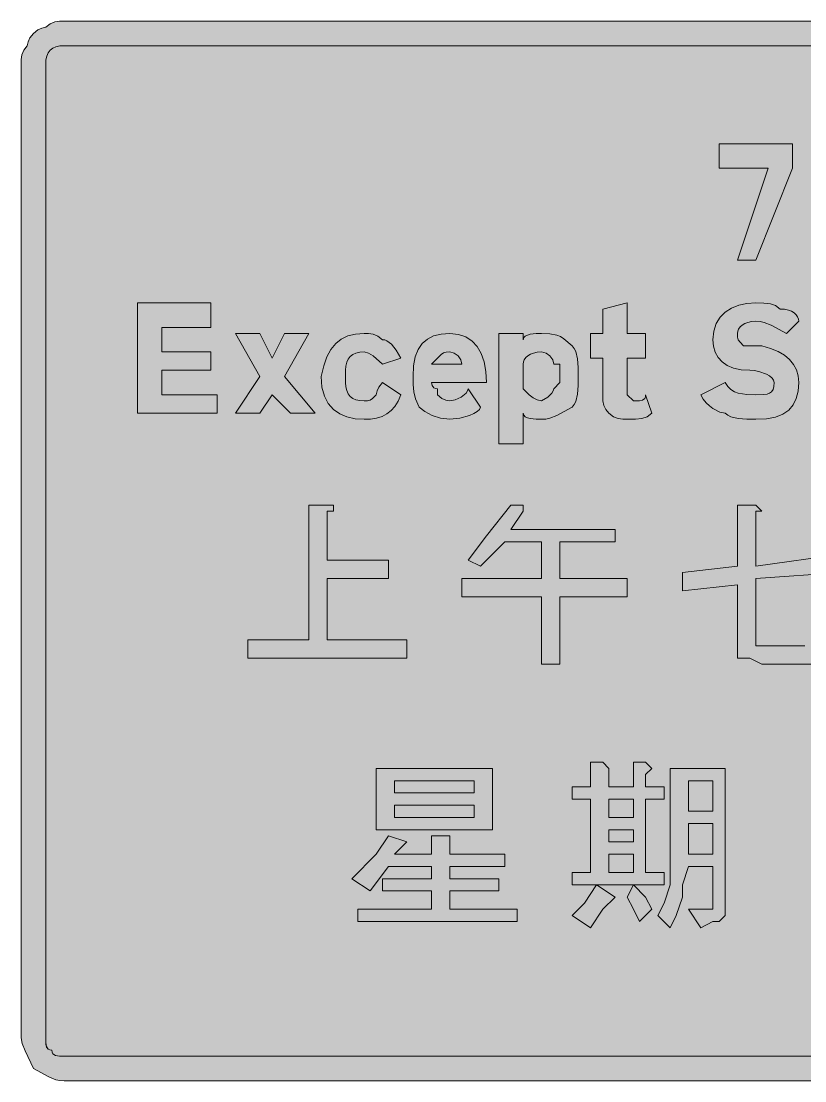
# Model space of a CAD drawing. Header units: metres. Extents: x 12 to 555, y 31 to 239.
# Drawn here: x 11.6 to 165.2, y 31.4 to 239 of the extents above; entities that cross this region are included whole.
import ezdxf

# ---------------------------------------------------------------- set-up
doc = ezdxf.new("R2010")
doc.units = ezdxf.units.M
doc.layers.add('FILL_BLACK_000000', color=7, linetype='Continuous', true_color=0x000000)
doc.layers.add('FILL_WHITE_FFFFFF', color=7, linetype='Continuous', true_color=0xffffff)

msp = doc.modelspace()

# ---------------------------------------------------------------- hatches: boundary and pattern name
at = {"layer": 'FILL_BLACK_000000', "true_color": 0x000000}
h = msp.add_hatch(color=7, dxfattribs=at)
h.dxf.hatch_style = 1
h.paths.add_polyline_path([(548.59, 238.83), (550.26, 238.29), (551.7, 237.52), (552.81, 236.64), (554.46, 233.64), (555, 232.25), (555.16, 231.49), (555.21, 230.64), (555.21, 39.84), (555, 38.73), (554.46, 37.29), (552.81, 33.84), (551.7, 32.96), (550.26, 32.19), (548.59, 31.65), (546.81, 31.44), (20.01, 31.44), (19.16, 31.49), (18.4, 31.65), (17.01, 32.19), (14.01, 33.84), (12.36, 37.29), (11.82, 38.73), (11.61, 39.84), (11.61, 230.64), (11.63, 231.54), (11.76, 232.44), (12.12, 233.34), (12.81, 234.24), (12.96, 234.99), (13.32, 235.76), (14.01, 236.64), (14.89, 237.33), (15.66, 237.69), (16.41, 237.84), (17.31, 238.53), (18.21, 238.89), (19.11, 239.02), (20.01, 239.04), (546.81, 239.04), (548.59, 238.83)])
h.paths.add_polyline_path([(18.43, 234.01), (17.82, 233.73), (17.31, 233.34), (16.92, 232.83), (16.63, 232.21), (16.47, 231.48), (16.41, 230.64), (16.41, 39.84), (16.41, 38.64), (16.56, 38.04), (16.92, 37.63), (17.21, 37.49), (17.61, 37.44), (17.66, 37.04), (17.82, 36.75), (18.36, 36.39), (19.13, 36.26), (20.01, 36.24), (546.81, 36.24), (548.01, 36.24), (548.72, 36.26), (549.21, 36.39), (549.7, 36.75), (550.41, 37.44), (551.01, 38.19), (551.42, 38.96), (551.61, 39.84), (551.61, 230.64), (551.46, 231.24), (551.1, 231.65), (550.81, 231.79), (550.41, 231.84), (550.41, 233.04), (549.51, 233.73), (548.61, 234.09), (547.71, 234.22), (546.81, 234.24), (20.01, 234.24), (19.17, 234.18), (18.43, 234.01)], flags=16)
h = msp.add_hatch(color=7, dxfattribs=at)
h.dxf.hatch_style = 1
h.paths.add_polyline_path([(158.01, 210.24), (148.41, 210.24), (148.41, 215.04), (162.81, 215.04), (162.81, 210.24), (155.61, 192.24), (152.01, 192.24), (158.01, 210.24)])
h = msp.add_hatch(color=7, dxfattribs=at)
h.dxf.hatch_style = 1
h.paths.add_polyline_path([(39.21, 165.84), (50.01, 165.84), (50.01, 162.24), (34.41, 162.24), (34.41, 183.84), (48.81, 183.84), (48.81, 179.04), (39.21, 179.04), (39.21, 174.24), (48.81, 174.24), (48.81, 170.64), (39.21, 170.64), (39.21, 165.84)])
h = msp.add_hatch(color=7, dxfattribs=at)
h.dxf.hatch_style = 1
h.paths.add_polyline_path([(134.01, 177.84), (134.01, 173.04), (130.41, 173.04), (130.41, 167.04), (130.41, 165.84), (131.61, 164.64), (132.81, 164.64), (133.41, 164.79), (133.82, 165.15), (133.96, 165.44), (134.01, 165.84), (135.21, 162.24), (134.29, 161.55), (133.26, 161.19), (132, 161.06), (130.41, 161.04), (129.51, 161.06), (128.61, 161.19), (127.71, 161.55), (126.81, 162.24), (126.21, 162.99), (125.8, 163.76), (125.61, 164.64), (125.61, 173.04), (123.21, 173.04), (123.21, 177.84), (125.61, 177.84), (125.61, 182.64), (130.41, 183.84), (130.41, 177.84), (134.01, 177.84)])
h = msp.add_hatch(color=7, dxfattribs=at)
h.dxf.hatch_style = 1
h.paths.add_polyline_path([(152.03, 177.13), (152.16, 176.64), (152.52, 176.15), (153.21, 175.44), (156.81, 175.44), (158.5, 174.93), (159.96, 174.31), (161.2, 173.58), (162.21, 172.74), (163, 171.78), (163.56, 170.71), (163.9, 169.53), (164.01, 168.24), (163.9, 166.55), (163.54, 165.09), (162.93, 163.85), (162.06, 162.84), (160.9, 162.05), (159.45, 161.49), (157.69, 161.15), (155.61, 161.04), (153.83, 161.06), (152.16, 161.19), (150.72, 161.55), (150.11, 161.84), (149.61, 162.24), (148.52, 162.46), (147.21, 163.14), (146.54, 163.65), (145.9, 164.26), (145.31, 165), (144.81, 165.84), (149.61, 168.24), (150.11, 167.45), (150.72, 166.85), (151.4, 166.43), (152.16, 166.14), (153.83, 165.88), (155.61, 165.84), (157.18, 165.88), (157.8, 165.97), (158.31, 166.14), (158.7, 166.43), (158.98, 166.85), (159.15, 167.45), (159.21, 168.24), (159.1, 168.69), (158.8, 169.12), (158.32, 169.53), (157.71, 169.89), (156.17, 170.43), (155.31, 170.59), (154.41, 170.64), (152.72, 170.75), (151.26, 171.07), (150.02, 171.59), (149.01, 172.29), (148.22, 173.16), (147.66, 174.18), (147.32, 175.35), (147.21, 176.64), (147.37, 178.33), (147.85, 179.79), (148.6, 181.03), (149.61, 182.04), (150.84, 182.83), (152.27, 183.39), (153.87, 183.73), (155.61, 183.84), (157.2, 183.82), (158.46, 183.69), (159.49, 183.33), (160.41, 182.64), (161.25, 182.59), (161.98, 182.43), (162.6, 182.2), (163.11, 181.89), (163.5, 181.53), (163.78, 181.12), (163.95, 180.69), (164.01, 180.24), (161.61, 177.84), (158.61, 179.49), (157.22, 180.03), (156.46, 180.19), (155.61, 180.24), (154.77, 180.19), (154.03, 180.03), (153.42, 179.8), (152.91, 179.49), (152.52, 179.13), (152.23, 178.72), (152.07, 178.29), (152.01, 177.84), (152.03, 177.13)])
h = msp.add_hatch(color=7, dxfattribs=at)
h.dxf.hatch_style = 1
h.paths.add_polyline_path([(68.01, 177.84), (63.21, 169.44), (69.21, 162.24), (64.41, 162.24), (60.81, 165.84), (58.41, 162.24), (53.61, 162.24), (58.41, 169.44), (53.61, 177.84), (58.41, 177.84), (60.81, 173.04), (63.21, 177.84), (68.01, 177.84)])
h = msp.add_hatch(color=7, dxfattribs=at)
h.dxf.hatch_style = 1
h.paths.add_polyline_path([(79.71, 177.82), (80.61, 177.69), (81.51, 177.33), (82.41, 176.64), (82.86, 176.58), (83.31, 176.41), (84.21, 175.74), (85.11, 174.61), (86.01, 173.04), (82.41, 171.84), (80.61, 173.49), (79.71, 174.03), (78.81, 174.24), (77.97, 174.18), (77.23, 174.01), (76.62, 173.73), (76.11, 173.34), (75.72, 172.83), (75.43, 172.21), (75.27, 171.48), (75.21, 170.64), (75.21, 169.44), (75.21, 168.24), (75.27, 167.4), (75.43, 166.66), (75.72, 166.05), (76.11, 165.54), (76.62, 165.15), (77.23, 164.86), (77.97, 164.7), (78.81, 164.64), (79.52, 164.66), (80.01, 164.79), (80.5, 165.15), (81.21, 165.84), (81.36, 166.59), (81.72, 167.36), (82.41, 168.24), (86.01, 165.84), (85.5, 164.6), (84.88, 163.57), (84.15, 162.74), (83.31, 162.09), (82.35, 161.61), (81.28, 161.28), (80.1, 161.1), (78.81, 161.04), (77.07, 161.15), (75.47, 161.51), (74.04, 162.12), (72.81, 162.99), (71.8, 164.15), (71.05, 165.6), (70.57, 167.36), (70.41, 169.44), (70.92, 171.52), (71.55, 173.28), (72.33, 174.73), (73.26, 175.89), (74.36, 176.76), (75.64, 177.37), (77.12, 177.73), (78.81, 177.84), (79.71, 177.82)])
h = msp.add_hatch(color=7, dxfattribs=at)
h.dxf.hatch_style = 1
h.paths.add_polyline_path([(92.16, 167.64), (92.52, 167.23), (92.81, 167.09), (93.21, 167.04), (93.21, 165.84), (94.09, 165.15), (94.86, 164.79), (95.61, 164.64), (96.68, 164.85), (97.86, 165.39), (98.82, 166.16), (99.1, 166.59), (99.21, 167.04), (101.61, 163.44), (101.45, 162.99), (101.01, 162.56), (100.34, 162.15), (99.51, 161.79), (97.56, 161.25), (95.61, 161.04), (93.83, 161.25), (92.16, 161.79), (90.72, 162.56), (89.61, 163.44), (88.92, 165.05), (88.56, 166.44), (88.43, 167.83), (88.41, 169.44), (88.52, 171.52), (88.86, 173.28), (89.42, 174.73), (90.21, 175.89), (91.22, 176.76), (92.46, 177.37), (93.92, 177.73), (95.61, 177.84), (97.3, 177.67), (98.76, 177.18), (100, 176.38), (101.01, 175.29), (101.8, 173.91), (102.36, 172.27), (102.7, 170.38), (102.81, 168.24), (92.01, 168.24), (92.16, 167.64)])
h.paths.add_polyline_path([(97.8, 172.72), (97.26, 173.49), (96.49, 174.03), (95.61, 174.24), (94.9, 174.22), (94.41, 174.09), (93.92, 173.73), (93.21, 173.04), (92.01, 171.84), (98.01, 171.84), (97.8, 172.72)], flags=16)
h = msp.add_hatch(color=7, dxfattribs=at)
h.dxf.hatch_style = 1
h.paths.add_polyline_path([(120.66, 165.99), (120.3, 164.55), (120.01, 163.94), (119.61, 163.44), (116.61, 161.79), (115.22, 161.25), (114.46, 161.09), (113.61, 161.04), (112.54, 161.06), (111.36, 161.19), (110.83, 161.33), (110.4, 161.55), (110.12, 161.84), (110.01, 162.24), (110.01, 156.24), (105.21, 156.24), (105.21, 177.84), (110.01, 177.84), (110.01, 176.64), (110.12, 177.04), (110.4, 177.33), (110.83, 177.55), (111.36, 177.69), (112.54, 177.82), (113.61, 177.84), (115.22, 177.8), (116.61, 177.54), (117.29, 177.25), (118, 176.83), (119.61, 175.44), (120.01, 174.94), (120.3, 174.33), (120.66, 172.89), (120.79, 171.22), (120.81, 169.44), (120.79, 167.66), (120.66, 165.99)])
h.paths.add_polyline_path([(115.63, 166.16), (115.91, 166.59), (116.01, 167.04), (117.21, 168.24), (117.21, 171.84), (116.01, 171.84), (115.8, 172.72), (115.26, 173.49), (114.49, 174.03), (113.61, 174.24), (112.77, 174.19), (112.03, 174.03), (111.42, 173.8), (110.91, 173.49), (110.52, 173.13), (110.23, 172.72), (110.07, 172.29), (110.01, 171.84), (110.01, 168.24), (110.01, 167.04), (111.21, 165.84), (111.96, 165.24), (112.73, 164.83), (113.61, 164.64), (114.81, 165.39), (115.63, 166.16)], flags=16)
h = msp.add_hatch(color=7, dxfattribs=at)
h.dxf.hatch_style = 1
h.paths.add_polyline_path([(71.61, 144.24), (72.81, 144.24), (72.81, 143.04), (71.61, 143.04), (71.61, 133.44), (83.61, 133.44), (83.61, 129.84), (71.61, 129.84), (71.61, 117.84), (87.21, 117.84), (87.21, 114.24), (56.01, 114.24), (56.01, 117.84), (68.01, 117.84), (68.01, 144.24), (70.41, 144.24), (71.61, 144.24)])
h = msp.add_hatch(color=7, dxfattribs=at)
h.dxf.hatch_style = 1
h.paths.add_polyline_path([(128.01, 139.44), (128.01, 137.04), (117.21, 137.04), (117.21, 129.84), (130.41, 129.84), (130.41, 126.24), (117.21, 126.24), (117.21, 113.04), (113.61, 113.04), (113.61, 126.24), (98.01, 126.24), (98.01, 129.84), (113.61, 129.84), (113.61, 137.04), (106.41, 137.04), (101.61, 132.24), (99.21, 133.44), (102.81, 138.24), (107.61, 144.24), (110.01, 144.24), (110.01, 143.04), (107.61, 139.44), (128.01, 139.44)])
h = msp.add_hatch(color=7, dxfattribs=at)
h.dxf.hatch_style = 1
h.paths.add_polyline_path([(155.61, 144.24), (156.81, 143.04), (155.61, 143.04), (155.61, 141.84), (155.61, 132.24), (172.41, 134.64), (172.41, 131.04), (155.61, 129.84), (155.61, 120.24), (155.61, 119.04), (155.61, 117.84), (155.61, 116.64), (156.81, 116.64), (165.21, 116.64), (166.41, 116.64), (167.61, 117.84), (167.61, 119.04), (168.81, 119.04), (170.01, 122.64), (172.41, 120.24), (171.21, 116.64), (171.21, 115.44), (170.01, 114.24), (167.61, 113.04), (166.41, 113.04), (156.81, 113.04), (154.41, 114.24), (152.01, 114.24), (152.01, 116.64), (152.01, 119.04), (152.01, 128.64), (141.21, 127.44), (141.21, 131.04), (152.01, 132.24), (152.01, 144.24), (154.41, 144.24), (155.61, 144.24)])
h = msp.add_hatch(color=7, dxfattribs=at)
h.dxf.hatch_style = 1
h.paths.add_polyline_path([(126.81, 92.64), (126.81, 89.04), (131.61, 89.04), (131.61, 93.84), (134.01, 93.84), (135.21, 92.64), (134.01, 91.44), (134.01, 89.04), (137.61, 89.04), (137.61, 86.64), (134.01, 86.64), (134.01, 72.24), (137.61, 72.24), (137.61, 69.84), (119.61, 69.84), (119.61, 72.24), (123.21, 72.24), (123.21, 86.64), (119.61, 86.64), (119.61, 89.04), (123.21, 89.04), (123.21, 93.84), (125.61, 93.84), (126.81, 92.64)])
h.paths.add_polyline_path([(126.81, 78.24), (131.61, 78.24), (131.61, 80.64), (126.81, 80.64), (126.81, 78.24)], flags=16)
h.paths.add_polyline_path([(126.81, 75.84), (126.81, 72.24), (131.61, 72.24), (131.61, 75.84), (126.81, 75.84)], flags=16)
h.paths.add_polyline_path([(131.61, 86.64), (126.81, 86.64), (126.81, 83.04), (131.61, 83.04), (131.61, 86.64)], flags=16)
h = msp.add_hatch(color=7, dxfattribs=at)
h.dxf.hatch_style = 1
h.paths.add_polyline_path([(81.21, 92.64), (104.01, 92.64), (104.01, 80.64), (81.21, 80.64), (81.21, 92.64)])
h.paths.add_polyline_path([(84.81, 90.24), (84.81, 87.84), (100.41, 87.84), (100.41, 90.24), (84.81, 90.24)], flags=16)
h.paths.add_polyline_path([(100.41, 85.44), (84.81, 85.44), (84.81, 83.04), (100.41, 83.04), (100.41, 85.44)], flags=16)
h = msp.add_hatch(color=7, dxfattribs=at)
h.dxf.hatch_style = 1
h.paths.add_polyline_path([(149.61, 65.04), (149.61, 63.84), (148.41, 62.64), (147.21, 62.64), (144.81, 61.44), (142.41, 65.04), (144.81, 65.04), (147.21, 65.04), (147.21, 66.24), (147.21, 73.44), (142.41, 73.44), (141.21, 69.84), (141.21, 67.44), (140.01, 63.84), (138.81, 61.44), (136.41, 63.84), (137.61, 66.24), (138.81, 69.84), (138.81, 73.44), (138.81, 79.44), (138.81, 92.64), (149.61, 92.64), (149.61, 66.24), (149.61, 65.04)])
h.paths.add_polyline_path([(142.41, 81.84), (142.41, 75.84), (147.21, 75.84), (147.21, 81.84), (142.41, 81.84)], flags=16)
h.paths.add_polyline_path([(147.21, 90.24), (142.41, 90.24), (142.41, 84.24), (147.21, 84.24), (147.21, 90.24)], flags=16)
h = msp.add_hatch(color=7, dxfattribs=at)
h.dxf.hatch_style = 1
h.paths.add_polyline_path([(84.81, 75.84), (92.01, 75.84), (92.01, 79.44), (95.61, 79.44), (95.61, 78.24), (95.61, 75.84), (106.41, 75.84), (106.41, 73.44), (95.61, 73.44), (95.61, 71.04), (105.21, 71.04), (105.21, 68.64), (95.61, 68.64), (95.61, 65.04), (108.81, 65.04), (108.81, 62.64), (77.61, 62.64), (77.61, 65.04), (92.01, 65.04), (92.01, 68.64), (82.41, 68.64), (82.41, 71.04), (92.01, 71.04), (92.01, 73.44), (83.61, 73.44), (80.01, 68.64), (76.41, 71.04), (81.21, 75.84), (83.61, 79.44), (87.21, 78.24), (84.81, 75.84)])
h = msp.add_hatch(color=7, dxfattribs=at)
h.dxf.hatch_style = 1
h.paths.add_polyline_path([(122.01, 66.24), (124.41, 69.84), (128.01, 67.44), (125.61, 65.04), (123.21, 61.44), (119.61, 63.84), (122.01, 66.24)])
h = msp.add_hatch(color=7, dxfattribs=at)
h.dxf.hatch_style = 1
h.paths.add_polyline_path([(134.01, 67.44), (135.21, 65.04), (132.81, 62.64), (131.61, 65.04), (130.41, 67.44), (131.61, 69.84), (134.01, 67.44)])
at = {"layer": 'FILL_WHITE_FFFFFF', "true_color": 0xffffff}
h = msp.add_hatch(color=7, dxfattribs=at)
h.dxf.hatch_style = 1
h.paths.add_polyline_path([(546.81, 234.24), (548.01, 234.24), (548.72, 234.22), (549.21, 234.09), (549.7, 233.73), (550.41, 233.04), (550.41, 231.84), (550.81, 231.79), (551.1, 231.65), (551.46, 231.24), (551.61, 230.64), (551.61, 39.84), (551.42, 38.96), (551.01, 38.19), (550.41, 37.44), (549.51, 36.75), (548.61, 36.39), (547.71, 36.26), (546.81, 36.24), (20.01, 36.24), (19.13, 36.26), (18.36, 36.39), (17.82, 36.75), (17.66, 37.04), (17.61, 37.44), (17.21, 37.49), (16.92, 37.65), (16.56, 38.19), (16.43, 38.96), (16.41, 39.84), (16.41, 230.64), (16.47, 231.48), (16.63, 232.21), (16.92, 232.83), (17.31, 233.34), (17.82, 233.73), (18.43, 234.01), (19.17, 234.18), (20.01, 234.24), (546.81, 234.24)])

# ---------------------------------------------------------------- linework, layer by layer
at = {"layer": 'FILL_BLACK_000000', "lineweight": 0, "true_color": 0x000000}
for points in [[(546.81, 31.44), (20.01, 31.44), (19.16, 31.49), (18.4, 31.65), (17.01, 32.19), (14.01, 33.84), (12.36, 37.29), (11.82, 38.73), (11.61, 39.84), (11.61, 230.64), (11.63, 231.54), (11.76, 232.44), (12.12, 233.34), (12.81, 234.24), (12.96, 234.99), (13.32, 235.76), (14.01, 236.64), (14.89, 237.33), (15.66, 237.69), (16.41, 237.84), (17.31, 238.53), (18.21, 238.89), (19.11, 239.02), (20.01, 239.04), (546.81, 239.04)], [(546.81, 234.24), (20.01, 234.24), (19.17, 234.18), (18.43, 234.01), (17.82, 233.73), (17.31, 233.34), (16.92, 232.83), (16.63, 232.21), (16.47, 231.48), (16.41, 230.64), (16.41, 39.84), (16.41, 38.64), (16.56, 38.04), (16.92, 37.63), (17.21, 37.49), (17.61, 37.44), (17.66, 37.04), (17.82, 36.75), (18.36, 36.39), (19.13, 36.26), (20.01, 36.24), (546.81, 36.24)], [(166.41, 113.04), (156.81, 113.04), (154.41, 114.24), (152.01, 114.24), (152.01, 116.64), (152.01, 119.04), (152.01, 128.64), (141.21, 127.44), (141.21, 131.04), (152.01, 132.24), (152.01, 144.24), (154.41, 144.24), (155.61, 144.24), (156.81, 143.04), (155.61, 143.04), (155.61, 141.84), (155.61, 132.24), (172.41, 134.64)], [(172.41, 131.04), (155.61, 129.84), (155.61, 120.24), (155.61, 119.04), (155.61, 117.84), (155.61, 116.64), (156.81, 116.64), (165.21, 116.64)]]:
    msp.add_lwpolyline(points, dxfattribs=at)
for points in [[(158.01, 210.24), (148.41, 210.24), (148.41, 215.04), (162.81, 215.04), (162.81, 210.24), (155.61, 192.24), (152.01, 192.24)], [(39.21, 165.84), (50.01, 165.84), (50.01, 162.24), (34.41, 162.24), (34.41, 183.84), (48.81, 183.84), (48.81, 179.04), (39.21, 179.04), (39.21, 174.24), (48.81, 174.24), (48.81, 170.64), (39.21, 170.64)], [(134.01, 177.84), (134.01, 173.04), (130.41, 173.04), (130.41, 167.04), (130.41, 165.84), (131.61, 164.64), (132.81, 164.64), (133.41, 164.79), (133.82, 165.15), (133.96, 165.44), (134.01, 165.84), (135.21, 162.24), (134.29, 161.55), (133.26, 161.19), (132, 161.06), (130.41, 161.04), (129.51, 161.06), (128.61, 161.19), (127.71, 161.55), (126.81, 162.24), (126.21, 162.99), (125.8, 163.76), (125.61, 164.64), (125.61, 173.04), (123.21, 173.04), (123.21, 177.84), (125.61, 177.84), (125.61, 182.64), (130.41, 183.84), (130.41, 177.84)], [(152.03, 177.13), (152.16, 176.64), (152.52, 176.15), (153.21, 175.44), (156.81, 175.44), (158.5, 174.93), (159.96, 174.31), (161.2, 173.58), (162.21, 172.74), (163, 171.78), (163.56, 170.71), (163.9, 169.53), (164.01, 168.24), (163.9, 166.55), (163.54, 165.09), (162.93, 163.85), (162.06, 162.84), (160.9, 162.05), (159.45, 161.49), (157.69, 161.15), (155.61, 161.04), (153.83, 161.06), (152.16, 161.19), (150.72, 161.55), (150.11, 161.84), (149.61, 162.24), (148.52, 162.46), (147.21, 163.14), (146.54, 163.65), (145.9, 164.26), (145.31, 165), (144.81, 165.84), (149.61, 168.24), (150.11, 167.45), (150.72, 166.85), (151.4, 166.43), (152.16, 166.14), (153.83, 165.88), (155.61, 165.84), (157.18, 165.88), (157.8, 165.97), (158.31, 166.14), (158.7, 166.43), (158.98, 166.85), (159.15, 167.45), (159.21, 168.24), (159.1, 168.69), (158.8, 169.12), (158.32, 169.53), (157.71, 169.89), (156.17, 170.43), (155.31, 170.59), (154.41, 170.64), (152.72, 170.75), (151.26, 171.07), (150.02, 171.59), (149.01, 172.29), (148.22, 173.16), (147.66, 174.18), (147.32, 175.35), (147.21, 176.64), (147.37, 178.33), (147.85, 179.79), (148.6, 181.03), (149.61, 182.04), (150.84, 182.83), (152.27, 183.39), (153.87, 183.73), (155.61, 183.84), (157.2, 183.82), (158.46, 183.69), (159.49, 183.33), (160.41, 182.64), (161.25, 182.59), (161.98, 182.43), (162.6, 182.2), (163.11, 181.89), (163.5, 181.53), (163.78, 181.12), (163.95, 180.69), (164.01, 180.24), (161.61, 177.84), (158.61, 179.49), (157.22, 180.03), (156.46, 180.19), (155.61, 180.24), (154.77, 180.19), (154.03, 180.03), (153.42, 179.8), (152.91, 179.49), (152.52, 179.13), (152.23, 178.72), (152.07, 178.29), (152.01, 177.84)], [(68.01, 177.84), (63.21, 169.44), (69.21, 162.24), (64.41, 162.24), (60.81, 165.84), (58.41, 162.24), (53.61, 162.24), (58.41, 169.44), (53.61, 177.84), (58.41, 177.84), (60.81, 173.04), (63.21, 177.84)], [(79.71, 177.82), (80.61, 177.69), (81.51, 177.33), (82.41, 176.64), (82.86, 176.58), (83.31, 176.41), (84.21, 175.74), (85.11, 174.61), (86.01, 173.04), (82.41, 171.84), (80.61, 173.49), (79.71, 174.03), (78.81, 174.24), (77.97, 174.18), (77.23, 174.01), (76.62, 173.73), (76.11, 173.34), (75.72, 172.83), (75.43, 172.21), (75.27, 171.48), (75.21, 170.64), (75.21, 169.44), (75.21, 168.24), (75.27, 167.4), (75.43, 166.66), (75.72, 166.05), (76.11, 165.54), (76.62, 165.15), (77.23, 164.86), (77.97, 164.7), (78.81, 164.64), (79.52, 164.66), (80.01, 164.79), (80.5, 165.15), (81.21, 165.84), (81.36, 166.59), (81.72, 167.36), (82.41, 168.24), (86.01, 165.84), (85.5, 164.6), (84.88, 163.57), (84.15, 162.74), (83.31, 162.09), (82.35, 161.61), (81.28, 161.28), (80.1, 161.1), (78.81, 161.04), (77.07, 161.15), (75.47, 161.51), (74.04, 162.12), (72.81, 162.99), (71.8, 164.15), (71.05, 165.6), (70.57, 167.36), (70.41, 169.44), (70.92, 171.52), (71.55, 173.28), (72.33, 174.73), (73.26, 175.89), (74.36, 176.76), (75.64, 177.37), (77.12, 177.73), (78.81, 177.84)], [(92.16, 167.64), (92.52, 167.23), (92.81, 167.09), (93.21, 167.04), (93.21, 165.84), (94.09, 165.15), (94.86, 164.79), (95.61, 164.64), (96.68, 164.85), (97.86, 165.39), (98.82, 166.16), (99.1, 166.59), (99.21, 167.04), (101.61, 163.44), (101.45, 162.99), (101.01, 162.56), (100.34, 162.15), (99.51, 161.79), (97.56, 161.25), (95.61, 161.04), (93.83, 161.25), (92.16, 161.79), (90.72, 162.56), (89.61, 163.44), (88.92, 165.05), (88.56, 166.44), (88.43, 167.83), (88.41, 169.44), (88.52, 171.52), (88.86, 173.28), (89.42, 174.73), (90.21, 175.89), (91.22, 176.76), (92.46, 177.37), (93.92, 177.73), (95.61, 177.84), (97.3, 177.67), (98.76, 177.18), (100, 176.38), (101.01, 175.29), (101.8, 173.91), (102.36, 172.27), (102.7, 170.38), (102.81, 168.24), (92.01, 168.24)], [(120.66, 165.99), (120.3, 164.55), (120.01, 163.94), (119.61, 163.44), (116.61, 161.79), (115.22, 161.25), (114.46, 161.09), (113.61, 161.04), (112.54, 161.06), (111.36, 161.19), (110.83, 161.33), (110.4, 161.55), (110.12, 161.84), (110.01, 162.24), (110.01, 156.24), (105.21, 156.24), (105.21, 177.84), (110.01, 177.84), (110.01, 176.64), (110.12, 177.04), (110.4, 177.33), (110.83, 177.55), (111.36, 177.69), (112.54, 177.82), (113.61, 177.84), (115.22, 177.8), (116.61, 177.54), (117.29, 177.25), (118, 176.83), (119.61, 175.44), (120.01, 174.94), (120.3, 174.33), (120.66, 172.89), (120.79, 171.22), (120.81, 169.44), (120.79, 167.66)], [(97.8, 172.72), (97.26, 173.49), (96.49, 174.03), (95.61, 174.24), (94.9, 174.22), (94.41, 174.09), (93.92, 173.73), (93.21, 173.04), (92.01, 171.84), (98.01, 171.84)], [(115.63, 166.16), (115.91, 166.59), (116.01, 167.04), (117.21, 168.24), (117.21, 171.84), (116.01, 171.84), (115.8, 172.72), (115.26, 173.49), (114.49, 174.03), (113.61, 174.24), (112.77, 174.19), (112.03, 174.03), (111.42, 173.8), (110.91, 173.49), (110.52, 173.13), (110.23, 172.72), (110.07, 172.29), (110.01, 171.84), (110.01, 168.24), (110.01, 167.04), (111.21, 165.84), (111.96, 165.24), (112.73, 164.83), (113.61, 164.64), (114.81, 165.39)], [(71.61, 144.24), (72.81, 144.24), (72.81, 143.04), (71.61, 143.04), (71.61, 133.44), (83.61, 133.44), (83.61, 129.84), (71.61, 129.84), (71.61, 117.84), (87.21, 117.84), (87.21, 114.24), (56.01, 114.24), (56.01, 117.84), (68.01, 117.84), (68.01, 144.24), (70.41, 144.24)], [(128.01, 139.44), (128.01, 137.04), (117.21, 137.04), (117.21, 129.84), (130.41, 129.84), (130.41, 126.24), (117.21, 126.24), (117.21, 113.04), (113.61, 113.04), (113.61, 126.24), (98.01, 126.24), (98.01, 129.84), (113.61, 129.84), (113.61, 137.04), (106.41, 137.04), (101.61, 132.24), (99.21, 133.44), (102.81, 138.24), (107.61, 144.24), (110.01, 144.24), (110.01, 143.04), (107.61, 139.44)], [(126.81, 92.64), (126.81, 89.04), (131.61, 89.04), (131.61, 93.84), (134.01, 93.84), (135.21, 92.64), (134.01, 91.44), (134.01, 89.04), (137.61, 89.04), (137.61, 86.64), (134.01, 86.64), (134.01, 72.24), (137.61, 72.24), (137.61, 69.84), (119.61, 69.84), (119.61, 72.24), (123.21, 72.24), (123.21, 86.64), (119.61, 86.64), (119.61, 89.04), (123.21, 89.04), (123.21, 93.84), (125.61, 93.84)], [(81.21, 92.64), (104.01, 92.64), (104.01, 80.64), (81.21, 80.64)], [(149.61, 65.04), (149.61, 63.84), (148.41, 62.64), (147.21, 62.64), (144.81, 61.44), (142.41, 65.04), (144.81, 65.04), (147.21, 65.04), (147.21, 66.24), (147.21, 73.44), (142.41, 73.44), (141.21, 69.84), (141.21, 67.44), (140.01, 63.84), (138.81, 61.44), (136.41, 63.84), (137.61, 66.24), (138.81, 69.84), (138.81, 73.44), (138.81, 79.44), (138.81, 92.64), (149.61, 92.64), (149.61, 66.24)], [(84.81, 90.24), (84.81, 87.84), (100.41, 87.84), (100.41, 90.24)], [(147.21, 90.24), (142.41, 90.24), (142.41, 84.24), (147.21, 84.24)], [(100.41, 85.44), (84.81, 85.44), (84.81, 83.04), (100.41, 83.04)], [(131.61, 86.64), (126.81, 86.64), (126.81, 83.04), (131.61, 83.04)], [(142.41, 81.84), (142.41, 75.84), (147.21, 75.84), (147.21, 81.84)], [(84.81, 75.84), (92.01, 75.84), (92.01, 79.44), (95.61, 79.44), (95.61, 78.24), (95.61, 75.84), (106.41, 75.84), (106.41, 73.44), (95.61, 73.44), (95.61, 71.04), (105.21, 71.04), (105.21, 68.64), (95.61, 68.64), (95.61, 65.04), (108.81, 65.04), (108.81, 62.64), (77.61, 62.64), (77.61, 65.04), (92.01, 65.04), (92.01, 68.64), (82.41, 68.64), (82.41, 71.04), (92.01, 71.04), (92.01, 73.44), (83.61, 73.44), (80.01, 68.64), (76.41, 71.04), (81.21, 75.84), (83.61, 79.44), (87.21, 78.24)], [(126.81, 78.24), (131.61, 78.24), (131.61, 80.64), (126.81, 80.64)], [(126.81, 75.84), (126.81, 72.24), (131.61, 72.24), (131.61, 75.84)], [(122.01, 66.24), (124.41, 69.84), (128.01, 67.44), (125.61, 65.04), (123.21, 61.44), (119.61, 63.84)], [(134.01, 67.44), (135.21, 65.04), (132.81, 62.64), (131.61, 65.04), (130.41, 67.44), (131.61, 69.84)]]:
    msp.add_lwpolyline(points, close=True, dxfattribs=at)
at = {"layer": 'FILL_WHITE_FFFFFF', "lineweight": 0, "true_color": 0xffffff}
msp.add_lwpolyline([(546.81, 36.24), (20.01, 36.24), (19.13, 36.26), (18.36, 36.39), (17.82, 36.75), (17.66, 37.04), (17.61, 37.44), (17.21, 37.49), (16.92, 37.65), (16.56, 38.19), (16.43, 38.96), (16.41, 39.84), (16.41, 230.64), (16.47, 231.48), (16.63, 232.21), (16.92, 232.83), (17.31, 233.34), (17.82, 233.73), (18.43, 234.01), (19.17, 234.18), (20.01, 234.24), (546.81, 234.24)], dxfattribs=at)

doc.saveas('drawing.dxf')
